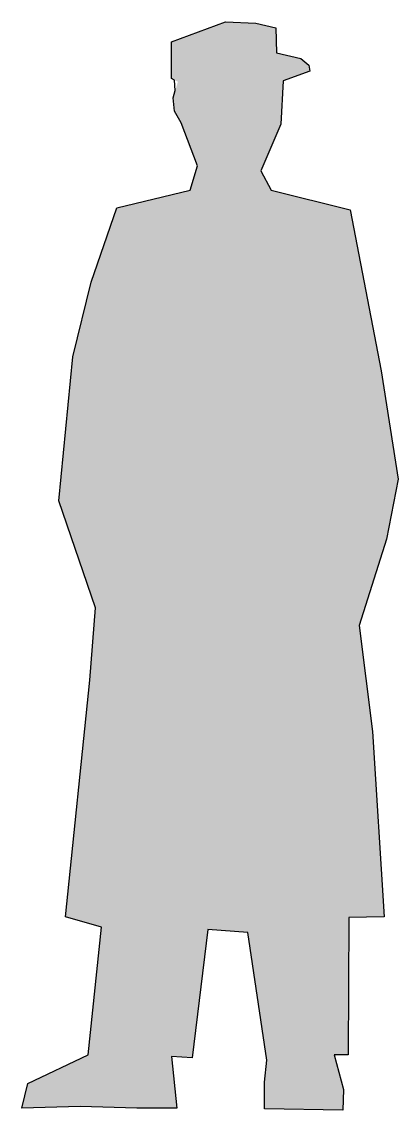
# Model space of a CAD drawing. Extents: x 3229 to 3839, y 116 to 1883.
import ezdxf

# ---------------------------------------------------------------- set-up
doc = ezdxf.new("R2010")
doc.units = 0
doc.layers.get('0').update_dxf_attribs({"linetype": 'CONTINUOUS'})

# ---------------------------------------------------------------- blocks, each defined once
blk = doc.blocks.new('*U0')
at = {"linetype": 'CONTINUOUS'}
for points in [[(3559, 1882.8), (3471.6, 1850.5), (3608.1, 1880.4)], [(3608.1, 1880.4), (3471.6, 1850.5), (3640.5, 1873.2)], [(3640.5, 1873.2), (3471.6, 1850.5), (3641.7, 1832.5)], [(3471.6, 1850.5), (3471.6, 1790.6), (3641.7, 1832.5)], [(3641.7, 1832.5), (3471.6, 1790.6), (3681.2, 1823)], [(3681.2, 1823), (3471.6, 1790.6), (3694.4, 1812.2)], [(3694.4, 1812.2), (3471.6, 1790.6), (3695.6, 1802.6)], [(3695.6, 1802.6), (3471.6, 1790.6), (3652.4, 1787)], [(3471.6, 1790.6), (3481.8, 1785.5), (3652.4, 1787)], [(3481.8, 1785.5), (3474, 1759.5), (3648.8, 1716.4)], [(3652.4, 1787), (3481.8, 1785.5), (3648.8, 1716.4)], [(3474, 1759.5), (3476.4, 1737.9), (3648.8, 1716.4)], [(3476.4, 1737.9), (3487.2, 1718.8), (3648.8, 1716.4)], [(3487.2, 1718.8), (3513.5, 1649.3), (3648.8, 1716.4)], [(3648.8, 1716.4), (3513.5, 1649.3), (3616.5, 1640.9)], [(3513.5, 1649.3), (3501.5, 1609.8), (3616.5, 1640.9)], [(3616.5, 1640.9), (3501.5, 1609.8), (3633.3, 1609.8)], [(3501.5, 1609.8), (3383, 1581), (3761.4, 1577.5)], [(3633.3, 1609.8), (3501.5, 1609.8), (3761.4, 1577.5)], [(3383, 1581), (3341.1, 1460.1), (3761.4, 1577.5)], [(3761.4, 1577.5), (3341.1, 1460.1), (3811.7, 1316.4)], [(3341.1, 1460.1), (3311.1, 1339.1), (3811.7, 1316.4)], [(3311.1, 1339.1), (3288.4, 1105.6), (3811.7, 1316.4)], [(3811.7, 1316.4), (3288.4, 1105.6), (3839.3, 1140.4)], [(3839.3, 1140.4), (3288.4, 1105.6), (3820.1, 1043.4)], [(3288.4, 1105.6), (3348.3, 932), (3820.1, 1043.4)], [(3820.1, 1043.4), (3348.3, 932), (3775.8, 903.2)], [(3348.3, 932), (3338.7, 814.6), (3775.8, 903.2)], [(3775.8, 903.2), (3338.7, 814.6), (3797.3, 730.8)], [(3338.7, 814.6), (3299.2, 430.2), (3797.3, 730.8)], [(3797.3, 730.8), (3299.2, 430.2), (3816.5, 430.2)], [(3299.2, 430.2), (3759, 429), (3816.5, 430.2)], [(3299.2, 430.2), (3357.8, 413.4), (3759, 429)], [(3759, 429), (3357.8, 413.4), (3530.3, 409.9)], [(3759, 429), (3530.3, 409.9), (3595, 405.1)], [(3759, 429), (3595, 405.1), (3735.1, 206.3)], [(3759, 429), (3735.1, 206.3), (3757.8, 206.3)], [(3357.8, 413.4), (3336.3, 206.3), (3530.3, 409.9)], [(3530.3, 409.9), (3336.3, 206.3), (3471.6, 203.9)], [(3530.3, 409.9), (3471.6, 203.9), (3505.1, 201.5)], [(3595, 405.1), (3626.1, 197.9), (3735.1, 206.3)], [(3336.3, 206.3), (3238.1, 159.6), (3471.6, 203.9)], [(3471.6, 203.9), (3238.1, 159.6), (3323.1, 122.4)], [(3471.6, 203.9), (3323.1, 122.4), (3480, 120)], [(3626.1, 197.9), (3622.5, 162), (3750.6, 150)], [(3735.1, 206.3), (3626.1, 197.9), (3750.6, 150)], [(3238.1, 159.6), (3228.5, 120), (3323.1, 122.4)], [(3622.5, 162), (3622.5, 118.9), (3750.6, 150)], [(3750.6, 150), (3622.5, 118.9), (3749.4, 116.5)], [(3323.1, 122.4), (3415.3, 120), (3480, 120)]]:
    blk.add_solid(points, dxfattribs=at)

msp = doc.modelspace()

# ---------------------------------------------------------------- linework, layer by layer
at = {"color": 0}
for points in [[(3694.4, 1812.2), (3695.6, 1802.6), (3652.4, 1787), (3648.8, 1716.4), (3616.5, 1640.9), (3633.3, 1609.8), (3761.4, 1577.5), (3811.7, 1316.4), (3839.3, 1140.4), (3820.1, 1043.4), (3775.8, 903.2), (3797.3, 730.8), (3816.5, 430.2), (3759, 429), (3757.8, 206.3), (3735.1, 206.3), (3750.6, 150), (3749.4, 116.5), (3622.5, 118.9), (3622.5, 162), (3626.1, 197.9), (3595, 405.1), (3530.3, 409.9), (3505.1, 201.5), (3471.6, 203.9), (3480, 120), (3415.3, 120), (3323.1, 122.4), (3228.5, 120), (3238.1, 159.6), (3336.3, 206.3), (3357.8, 413.4), (3299.2, 430.2), (3338.7, 814.6), (3348.3, 932), (3288.4, 1105.6), (3311.1, 1339.1), (3341.1, 1460.1), (3383, 1581), (3501.5, 1609.8), (3513.5, 1649.3), (3487.2, 1718.8), (3476.4, 1737.9), (3474, 1759.5), (3477.6, 1771.5), (3476.4, 1788.2), (3471.6, 1790.6), (3471.6, 1850.5), (3559, 1882.8), (3608.1, 1880.4), (3640.5, 1873.2), (3641.7, 1832.5), (3681.2, 1823), (3694.4, 1812.2)], [(3694.4, 1812.2), (3695.6, 1802.6), (3652.4, 1787), (3648.8, 1716.4), (3616.5, 1640.9), (3633.3, 1609.8), (3761.4, 1577.5), (3811.7, 1316.4), (3839.3, 1140.4), (3820.1, 1043.4), (3775.8, 903.2), (3797.3, 730.8), (3816.5, 430.2), (3759, 429), (3757.8, 206.3), (3735.1, 206.3), (3750.6, 150), (3749.4, 116.5), (3622.5, 118.9), (3622.5, 162), (3626.1, 197.9), (3595, 405.1), (3530.3, 409.9), (3505.1, 201.5), (3471.6, 203.9), (3480, 120), (3415.3, 120), (3323.1, 122.4), (3228.5, 120), (3238.1, 159.6), (3336.3, 206.3), (3357.8, 413.4), (3299.2, 430.2), (3338.7, 814.6), (3348.3, 932), (3288.4, 1105.6), (3311.1, 1339.1), (3341.1, 1460.1), (3383, 1581), (3501.5, 1609.8), (3513.5, 1649.3), (3487.2, 1718.8), (3476.4, 1737.9), (3474, 1759.5), (3477.6, 1771.5), (3476.4, 1788.2), (3471.6, 1790.6), (3471.6, 1850.5), (3559, 1882.8), (3608.1, 1880.4), (3640.5, 1873.2), (3641.7, 1832.5), (3681.2, 1823), (3694.4, 1812.2), (3694.4, 1812.2)]]:
    msp.add_lwpolyline(points, dxfattribs=at)

# ---------------------------------------------------------------- block references
at = {"color": 0, "linetype": 'CONTINUOUS'}
msp.add_blockref('*U0', (0, 0), dxfattribs=at)

doc.saveas('drawing.dxf')
